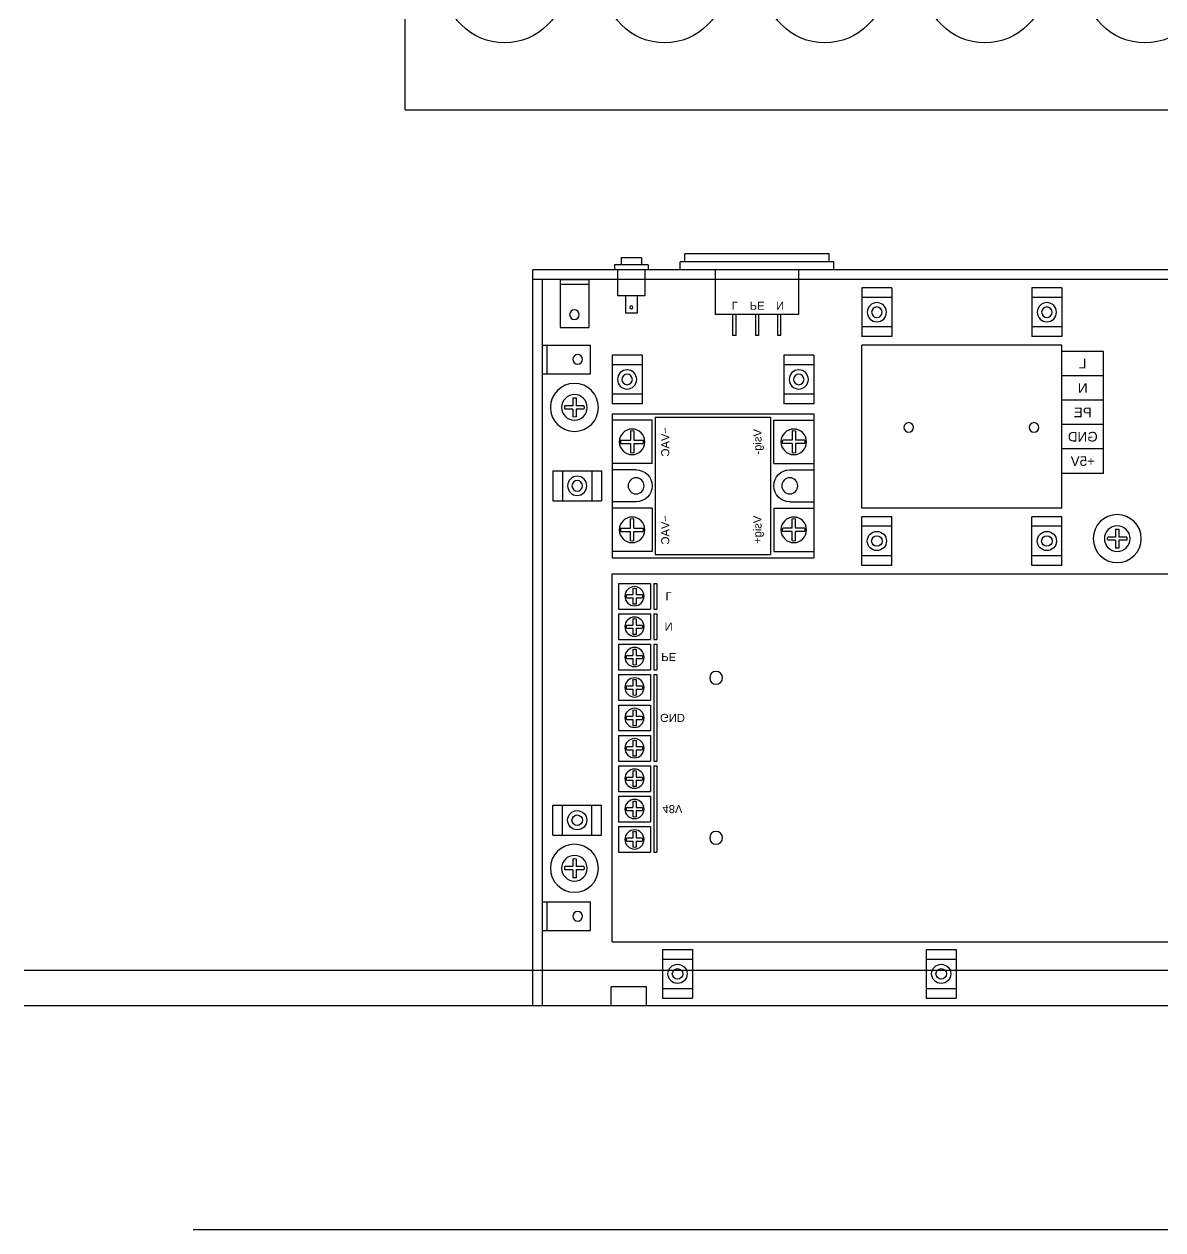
# Model space of a CAD drawing. Header units: millimetres. Extents: x 568 to 6362, y 128 to 4828.
# Drawn here: x 3945.3 to 4300.9, y 4075.8 to 4452.6 of the extents above; entities that cross this region are included whole.
import ezdxf

# ---------------------------------------------------------------- set-up
doc = ezdxf.new("R2010")
doc.units = ezdxf.units.MM

# ---------------------------------------------------------------- blocks, each defined once
blk = doc.blocks.new('Z$W@#4827')
at = {"color": 102}
for p, q in [((0, 115), (0, 0)), ((0, 115), (215, 115)), ((215, 115), (215, 0)), ((2, 79), (2, 87)), ((2, 87), (12, 87)), ((12, 79), (12, 87)), ((13, 60), (13, 87)), ((13, 87), (14, 87)), ((14, 60), (14, 87)), ((4.55, 83.5), (6.5, 83.5)), ((6.5, 83.5), (6.5, 85.45)), ((7.5, 83.5), (7.5, 85.45)), ((7.5, 83.5), (9.45, 83.5)), ((4.55, 82.5), (6.5, 82.5)), ((6.5, 80.55), (6.5, 82.5)), ((7.5, 80.55), (7.5, 82.5)), ((7.5, 82.5), (9.45, 82.5)), ((2, 79), (12, 79)), ((2, 69.5), (2, 77.5)), ((2, 77.5), (12, 77.5)), ((6.5, 74), (6.5, 75.95)), ((7.5, 74), (7.5, 75.95)), ((12, 69.5), (12, 77.5)), ((4.55, 74), (6.5, 74)), ((4.55, 73), (6.5, 73)), ((6.5, 71.05), (6.5, 73)), ((7.5, 74), (9.45, 74)), ((7.5, 71.05), (7.5, 73)), ((7.5, 73), (9.45, 73)), ((2, 69.5), (12, 69.5)), ((2, 60), (2, 68)), ((2, 68), (12, 68)), ((12, 60), (12, 68)), ((4.55, 64.5), (6.5, 64.5)), ((6.5, 64.5), (6.5, 66.45)), ((7.5, 64.5), (7.5, 66.45)), ((7.5, 64.5), (9.45, 64.5)), ((4.55, 63.5), (6.5, 63.5)), ((6.5, 61.55), (6.5, 63.5)), ((7.5, 61.55), (7.5, 63.5)), ((7.5, 63.5), (9.45, 63.5)), ((2, 60), (12, 60)), ((2, 50.5), (2, 58.5)), ((2, 58.5), (12, 58.5)), ((6.5, 55), (6.5, 56.95)), ((7.5, 55), (7.5, 56.95)), ((12, 50.5), (12, 58.5)), ((13, 60), (14, 60)), ((13, 31.5), (13, 58.5)), ((13, 58.5), (14, 58.5)), ((14, 31.5), (14, 58.5)), ((4.55, 55), (6.5, 55)), ((4.55, 54), (6.5, 54)), ((6.5, 52.05), (6.5, 54)), ((7.5, 55), (9.45, 55)), ((7.5, 52.05), (7.5, 54)), ((7.5, 54), (9.45, 54)), ((2, 50.5), (12, 50.5)), ((2, 41), (2, 49)), ((2, 49), (12, 49)), ((12, 41), (12, 49)), ((4.55, 45.5), (6.5, 45.5)), ((6.5, 45.5), (6.5, 47.45)), ((7.5, 45.5), (7.5, 47.45)), ((7.5, 45.5), (9.45, 45.5)), ((4.55, 44.5), (6.5, 44.5)), ((6.5, 42.55), (6.5, 44.5)), ((7.5, 42.55), (7.5, 44.5)), ((7.5, 44.5), (9.45, 44.5)), ((2, 41), (12, 41)), ((2, 31.5), (2, 39.5)), ((2, 39.5), (12, 39.5)), ((6.5, 36), (6.5, 37.95)), ((7.5, 36), (7.5, 37.95)), ((12, 31.5), (12, 39.5)), ((4.55, 36), (6.5, 36)), ((4.55, 35), (6.5, 35)), ((6.5, 33.05), (6.5, 35)), ((7.5, 36), (9.45, 36)), ((7.5, 33.05), (7.5, 35)), ((7.5, 35), (9.45, 35)), ((2, 31.5), (12, 31.5)), ((13, 31.5), (14, 31.5)), ((2, 22), (2, 30)), ((2, 30), (12, 30)), ((4.55, 26.5), (6.5, 26.5)), ((6.5, 26.5), (6.5, 28.45)), ((7.5, 26.5), (7.5, 28.45)), ((7.5, 26.5), (9.45, 26.5)), ((12, 22), (12, 30)), ((13, 22), (13, 30)), ((13, 30), (14, 30)), ((14, 22), (14, 30)), ((4.55, 25.5), (6.5, 25.5)), ((6.5, 23.55), (6.5, 25.5)), ((7.5, 23.55), (7.5, 25.5)), ((7.5, 25.5), (9.45, 25.5)), ((2, 22), (12, 22)), ((2, 12.5), (2, 20.5)), ((2, 20.5), (12, 20.5)), ((6.5, 17), (6.5, 18.95)), ((7.5, 17), (7.5, 18.95)), ((12, 12.5), (12, 20.5)), ((13, 22), (14, 22)), ((13, 12.5), (13, 20.5)), ((13, 20.5), (14, 20.5)), ((14, 12.5), (14, 20.5)), ((4.55, 17), (6.5, 17)), ((4.55, 16), (6.5, 16)), ((6.5, 14.05), (6.5, 16)), ((7.5, 17), (9.45, 17)), ((7.5, 14.05), (7.5, 16)), ((7.5, 16), (9.45, 16)), ((2, 12.5), (12, 12.5)), ((13, 12.5), (14, 12.5)), ((2, 3), (2, 11)), ((2, 11), (12, 11)), ((6.5, 7.5), (6.5, 9.45)), ((7.5, 7.5), (7.5, 9.45)), ((12, 3), (12, 11)), ((13, 3), (13, 11)), ((13, 11), (14, 11)), ((14, 3), (14, 11)), ((4.55, 7.5), (6.5, 7.5)), ((4.55, 6.5), (6.5, 6.5)), ((6.5, 4.55), (6.5, 6.5)), ((7.5, 7.5), (9.45, 7.5)), ((7.5, 4.55), (7.5, 6.5)), ((7.5, 6.5), (9.45, 6.5)), ((0, 0), (215, 0)), ((2, 3), (12, 3)), ((13, 3), (14, 3))]:
    blk.add_line(p, q, dxfattribs=at)
for centre, radius in [((7, 83), 3), ((32.5, 82.5), 2), ((182.5, 82.5), 2), ((7, 73.5), 3), ((7, 64), 3), ((7, 54.5), 3), ((7, 45), 3), ((7, 35.5), 3), ((32.5, 32.5), 2), ((182.5, 32.5), 2), ((7, 26), 3), ((7, 16.5), 3), ((7, 7), 3)]:
    blk.add_circle(centre, radius, dxfattribs=at)
for centre, start, end in [((7, 83), 168.463, 191.537), ((7, 83), 78.463, 101.537), ((7, 83), 348.463, 11.537), ((7, 83), 258.463, 281.537), ((7, 73.5), 78.463, 101.537), ((7, 73.5), 168.463, 191.537), ((7, 73.5), 348.463, 11.537), ((7, 73.5), 258.463, 281.537), ((7, 64), 168.463, 191.537), ((7, 64), 78.463, 101.537), ((7, 64), 348.463, 11.537), ((7, 64), 258.463, 281.537), ((7, 54.5), 78.463, 101.537), ((7, 54.5), 168.463, 191.537), ((7, 54.5), 348.463, 11.537), ((7, 54.5), 258.463, 281.537), ((7, 45), 168.463, 191.537), ((7, 45), 78.463, 101.537), ((7, 45), 348.463, 11.537), ((7, 45), 258.463, 281.537), ((7, 35.5), 78.463, 101.537), ((7, 35.5), 168.463, 191.537), ((7, 35.5), 348.463, 11.537), ((7, 35.5), 258.463, 281.537), ((7, 26), 168.463, 191.537), ((7, 26), 78.463, 101.537), ((7, 26), 348.463, 11.537), ((7, 26), 258.463, 281.537), ((7, 16.5), 78.463, 101.537), ((7, 16.5), 168.463, 191.537), ((7, 16.5), 348.463, 11.537), ((7, 16.5), 258.463, 281.537), ((7, 7), 78.463, 101.537), ((7, 7), 168.463, 191.537), ((7, 7), 258.463, 281.537), ((7, 7), 348.463, 11.537)]:
    blk.add_arc(centre, 2.5, start, end, dxfattribs=at)
at = {"color": 102, "char_height": 2.5, "attachment_point": 5}
for s, insert, width in [('{\\fArial|b0|i0|c238|p0;48V}', (18.87, 73.5), 9.7468), ('{\\fArial|b0|i0|c238|p0;GND}', (18.87, 45), 9.7468), ('{\\fArial|b0|i0|c238|p0;PE}', (17.68, 26), 7.3506), ('{\\fArial|b0|i0|c238|p0;N}', (17.68, 16.5), 7.3506), ('{\\fArial|b0|i0|c238|p0;L}', (17.68, 7), 7.3506)]:
    blk.add_mtext(s, dxfattribs=dict(at, insert=insert, width=width))
blk = doc.blocks.new('Z$W@#14604')
at = {"color": 30}
for p, q in [((0, 63), (45, 63)), ((0, 63), (0, 0)), ((2, 50.5), (2, 63)), ((15.5, 50.5), (15.5, 63)), ((17.5, 55.5), (17.5, 63)), ((27.5, 55.5), (27.5, 63)), ((29.5, 50.5), (29.5, 63)), ((43, 50.5), (43, 63)), ((45, 63), (45, 0)), ((5.29, 57.25), (8.25, 57.25)), ((8.25, 60.21), (8.25, 57.25)), ((9.25, 60.21), (9.25, 57.25)), ((9.25, 57.25), (12.21, 57.25)), ((35.75, 57.25), (32.79, 57.25)), ((35.75, 60.21), (35.75, 57.25)), ((36.75, 60.21), (36.75, 57.25)), ((39.71, 57.25), (36.75, 57.25)), ((5.29, 56.25), (8.25, 56.25)), ((8.25, 56.25), (8.25, 53.29)), ((9.25, 56.25), (9.25, 53.29)), ((9.25, 56.25), (12.21, 56.25)), ((35.75, 56.25), (32.79, 56.25)), ((35.75, 56.25), (35.75, 53.29)), ((39.71, 56.25), (36.75, 56.25)), ((36.75, 56.25), (36.75, 53.29)), ((1, 49.5), (1, 13.5)), ((1, 49.5), (44, 49.5)), ((15.5, 50.5), (2, 50.5)), ((29.5, 50.5), (43, 50.5)), ((44, 49.5), (44, 13.5)), ((1, 13.5), (44, 13.5)), ((2, 12.5), (2, 0)), ((15.5, 12.5), (2, 12.5)), ((15.5, 12.5), (15.5, 0)), ((29.5, 12.5), (29.5, 0)), ((29.5, 12.5), (43, 12.5)), ((43, 12.5), (43, 0)), ((8.25, 6.75), (8.25, 9.71)), ((9.25, 6.75), (9.25, 9.71)), ((35.75, 6.75), (35.75, 9.71)), ((36.75, 6.75), (36.75, 9.71)), ((5.29, 6.75), (8.25, 6.75)), ((5.29, 5.75), (8.25, 5.75)), ((8.25, 2.79), (8.25, 5.75)), ((9.25, 6.75), (12.21, 6.75)), ((9.25, 2.79), (9.25, 5.75)), ((9.25, 5.75), (12.21, 5.75)), ((17.5, 7.5), (17.5, 0)), ((27.5, 7.5), (27.5, 0)), ((35.75, 6.75), (32.79, 6.75)), ((35.75, 5.75), (32.79, 5.75)), ((35.75, 2.79), (35.75, 5.75)), ((39.71, 6.75), (36.75, 6.75)), ((36.75, 2.79), (36.75, 5.75)), ((39.71, 5.75), (36.75, 5.75)), ((0, 0), (45, 0))]:
    blk.add_line(p, q, dxfattribs=at)
for centre, radius in [((8.75, 56.75), 4), ((36.25, 56.75), 4), ((22.5, 55.5), 2.5), ((8.75, 6.25), 4), ((22.5, 7.5), 2.5), ((36.25, 6.25), 4)]:
    blk.add_circle(centre, radius, dxfattribs=at)
for centre, radius, start, end in [((8.75, 56.75), 3.5, 171.7868, 188.2132), ((8.75, 56.75), 3.5, 81.7868, 98.2132), ((8.75, 56.75), 3.5, 351.7868, 8.2132), ((36.25, 56.75), 3.5, 171.7868, 188.2132), ((36.25, 56.75), 3.5, 81.7868, 98.2132), ((36.25, 56.75), 3.5, 351.7868, 8.2132), ((8.75, 56.75), 3.5, 261.7868, 278.2132), ((22.5, 55.5), 5, 180, 0), ((36.25, 56.75), 3.5, 261.7868, 278.2132), ((22.5, 7.5), 5, 0, 180), ((8.75, 6.25), 3.5, 81.7868, 98.2132), ((36.25, 6.25), 3.5, 81.7868, 98.2132), ((8.75, 6.25), 3.5, 171.7868, 188.2132), ((8.75, 6.25), 3.5, 351.7868, 8.2132), ((36.25, 6.25), 3.5, 171.7868, 188.2132), ((36.25, 6.25), 3.5, 351.7868, 8.2132), ((8.75, 6.25), 3.5, 261.7868, 278.2132), ((36.25, 6.25), 3.5, 261.7868, 278.2132)]:
    blk.add_arc(centre, radius, start, end, dxfattribs=at)
at = {"color": 30, "char_height": 2.5, "width": 13.5, "attachment_point": 5}
for s, insert in [('{\\fArial|b0|i0|c238|p0;~VAC}', (8.75, 46.38)), ('{\\fArial|b0|i0|c238|p0;~VAC}', (36.25, 46.38)), ('{\\fArial|b0|i0|c238|p0;Vsig-}', (8.75, 17.21)), ('{\\fArial|b0|i0|c238|p0;Vsig+}', (36.25, 17.21))]:
    blk.add_mtext(s, dxfattribs=dict(at, insert=insert))
blk = doc.blocks.new('Z$W@#153')
at = {"color": 52}
for p, q in [((0, 0), (0, 80)), ((0, 80), (480, 80)), ((480, 0), (480, 80)), ((0, 0), (480, 0))]:
    blk.add_line(p, q, dxfattribs=at)
for centre, radius in [((31, 40), 19), ((81, 40), 19), ((131, 40), 19), ((181, 40), 19), ((231, 40), 19), ((281, 40), 19), ((331, 40), 19), ((381, 40), 19), ((449, 40), 19), ((24.28, 46.72), 2), ((37.72, 46.72), 2), ((74.28, 46.72), 2), ((87.72, 46.72), 2), ((124.28, 46.72), 2), ((137.72, 46.72), 2), ((174.28, 46.72), 2), ((187.72, 46.72), 2), ((224.28, 46.72), 2), ((237.72, 46.72), 2), ((274.28, 46.72), 2), ((287.72, 46.72), 2), ((324.28, 46.72), 2), ((337.72, 46.72), 2), ((374.28, 46.72), 2), ((387.72, 46.72), 2), ((24.28, 33.28), 2), ((74.28, 33.28), 2), ((124.28, 33.28), 2), ((174.28, 33.28), 2), ((224.28, 33.28), 2), ((274.28, 33.28), 2), ((324.28, 33.28), 2), ((374.28, 33.28), 2)]:
    blk.add_circle(centre, radius, dxfattribs=at)
blk = doc.blocks.new('Z$W@#26962')
at = {"color": 103}
for p, q in [((0, 10.9), (0, 49)), ((0, 49), (13, 49)), ((13, 0), (13, 51)), ((13, 51), (75.5, 51)), ((75.5, 0), (75.5, 51)), ((0, 41.38), (13, 41.38)), ((0, 33.76), (13, 33.76)), ((0, 26.14), (13, 26.14)), ((0, 18.52), (13, 18.52)), ((0, 10.9), (13, 10.9)), ((13, 0), (75.5, 0))]:
    blk.add_line(p, q, dxfattribs=at)
for centre in [(21.75, 25.25), (60.85, 25.25)]:
    blk.add_circle(centre, 1.5, dxfattribs=at)
at = {"color": 103, "char_height": 3, "width": 13, "attachment_point": 5}
for s, insert in [('{\\fArial|b0|i0|c238|p0;L}', (6.5, 45.19)), ('{\\fArial|b0|i0|c238|p0;N}', (6.5, 37.57)), ('{\\fArial|b0|i0|c238|p0;PE}', (6.5, 29.95)), ('{\\fArial|b0|i0|c238|p0;GND}', (6.5, 22.33)), ('{\\fArial|b0|i0|c238|p0;+5V}', (6.5, 14.71))]:
    blk.add_mtext(s, dxfattribs=dict(at, insert=insert))
blk = doc.blocks.new('Z$W@#26500')
at = {"color": 52}
for p, q in [((0, 15.1), (10.5, 15.1)), ((0, 15.1), (0, 13.5)), ((2.05, 17.24), (8.45, 17.24)), ((2.05, 17.24), (2.05, 15.1)), ((8.45, 17.24), (8.45, 15.1)), ((10.5, 15.1), (10.5, 13.5)), ((0, 13.5), (10.5, 13.5)), ((1, 13.5), (1, 5.4)), ((9.5, 13.5), (9.5, 5.4)), ((1, 5.4), (9.5, 5.4)), ((3.45, 5.4), (3.45, 0)), ((7.05, 5.4), (7.05, 0)), ((3.45, 0), (7.05, 0))]:
    blk.add_line(p, q, dxfattribs=at)
blk.add_circle((5.25, 1.77), 0.5, dxfattribs=at)
blk = doc.blocks.new('Z$W@#17673')
at = {"color": 191}
for p, q in [((16.5, 25.5), (16.5, 19)), ((17.5, 25.5), (16.5, 25.5)), ((17.5, 25.5), (17.5, 19)), ((23.5, 19), (23.5, 25.5)), ((24.5, 25.5), (23.5, 25.5)), ((24.5, 19), (24.5, 25.5)), ((30.5, 25.5), (30.5, 19)), ((31.5, 25.5), (30.5, 25.5)), ((31.5, 25.5), (31.5, 19)), ((11, 5), (11, 19)), ((37, 19), (11, 19)), ((37, 5), (37, 19)), ((48, 5), (0, 5)), ((0, 5), (0, 2.5)), ((48, 5), (48, 2.5)), ((48, 2.5), (0, 2.5)), ((1.5, 2.5), (1.5, 0)), ((46.5, 0), (1.5, 0)), ((46.5, 2.5), (46.5, 0))]:
    blk.add_line(p, q, dxfattribs=at)
at = {"color": 191, "char_height": 2.5, "width": 4.6993, "attachment_point": 5}
for s, insert in [('{\\fArial|b0|i0|c238|p0;L}', (17.07, 16.25)), ('{\\fArial|b0|i0|c238|p0;PE}', (24.04, 16.25)), ('{\\fArial|b0|i0|c238|p0;N}', (31.19, 16.25))]:
    blk.add_mtext(s, dxfattribs=dict(at, insert=insert))
blk = doc.blocks.new('Z$W@#41')
at = {"color": 53}
for p, q in [((0, 0), (0, 9.4)), ((0, 9.4), (15.2, 9.4)), ((3, 0), (3, 9.4)), ((12.2, 0), (12.2, 9.4)), ((15.2, 0), (15.2, 9.4)), ((0, 0), (15.2, 0))]:
    blk.add_line(p, q, dxfattribs=at)
for radius in [3, 1.65]:
    blk.add_circle((7.6, 4.7), radius, dxfattribs=at)
blk = doc.blocks.new('Z$W@#32757')
at = {"color": 161}
for p, q in [((4.54, 8), (7, 8)), ((7, 8), (7, 10.46)), ((8, 8), (8, 10.46)), ((8, 8), (10.46, 8)), ((4.54, 7), (7, 7)), ((7, 4.54), (7, 7)), ((8, 4.54), (8, 7)), ((8, 7), (10.46, 7))]:
    blk.add_line(p, q, dxfattribs=at)
for radius in [7.5, 4]:
    blk.add_circle((7.5, 7.5), radius, dxfattribs=at)
for start, end in [(170.4059, 189.5941), (80.4059, 99.5941), (350.4059, 9.5941), (260.4059, 279.5941)]:
    blk.add_arc((7.5, 7.5), 3, start, end, dxfattribs=at)
blk = doc.blocks.new('Z$W@#15141')
at = {"color": 221}
for p, q in [((0, 0), (0, 15)), ((0, 15), (9, 15)), ((9, 0), (9, 15)), ((0, 1.5), (9, 1.5)), ((0, 0), (9, 0))]:
    blk.add_line(p, q, dxfattribs=at)
blk.add_circle((4.5, 11), 1.5, dxfattribs=at)

msp = doc.modelspace()

# ---------------------------------------------------------------- linework, layer by layer
at = {"color": 3}
for p, q in [((4469.173, 4375.777), (4104.173, 4375.777)), ((4104.173, 4145.777), (4104.173, 4375.777)), ((4469.173, 4372.777), (4104.173, 4372.777)), ((4107.173, 4145.777), (4107.173, 4372.777))]:
    msp.add_line(p, q, dxfattribs=at)
for p, q in [((4549.173, 4156.777), (3945.324, 4156.777)), ((4549.173, 4145.777), (3945.324, 4145.777)), ((4549.173, 4075.777), (3998.157, 4075.777))]:
    msp.add_line(p, q)
at = {"color": 6}
for p, q in [((4128.673, 4145.777), (4128.673, 4151.777)), ((4139.673, 4151.777), (4128.673, 4151.777)), ((4139.673, 4145.777), (4139.673, 4151.777))]:
    msp.add_line(p, q, dxfattribs=at)
at = {"color": 8}
msp.add_line((4478.673, 4145.777), (4074.991, 4145.777), dxfattribs=at)

# ---------------------------------------------------------------- block references
at = {"color": 52}
msp.add_blockref('Z$W@#153', (4064.336, 4425.715), dxfattribs=at)
at = {"color": 52, "xscale": -1}
msp.add_blockref('Z$W@#26500', (4140.173, 4362.277), dxfattribs=at)
at = {"color": 221, "xscale": -1, "rotation": -180}
msp.add_blockref('Z$W@#17673', (4150.173, 4380.777), dxfattribs=at)
at = {"color": 8, "xscale": -1}
for p, rotation in [((4112.673, 4372.777), -180), ((4107.173, 4343.277), -89.99999999999999), ((4107.173, 4169.277), -89.99999999999999)]:
    msp.add_blockref('Z$W@#15141', p, dxfattribs=dict(at, rotation=rotation))
at = {"color": 53, "xscale": -1}
for p, rotation in [((4216.323, 4370.127), 90.00000000000001), ((4269.423, 4370.127), 90.00000000000001), ((4138.323, 4349.127), 90.00000000000001), ((4191.923, 4349.127), 90.00000000000001), ((4110.448, 4312.977), -180)]:
    msp.add_blockref('Z$W@#41', p, dxfattribs=dict(at, rotation=rotation))
at = {"color": 103, "xscale": -1}
msp.add_blockref('Z$W@#26962', (4282.423, 4301.277), dxfattribs=at)
at = {"color": 161, "xscale": -1, "rotation": 90.00000000000001}
for p in [(4124.673, 4340.277), (4294.173, 4299.277), (4124.673, 4196.277)]:
    msp.add_blockref('Z$W@#32757', p, dxfattribs=at)
at = {"color": 240, "xscale": -1}
for name, p, rotation in [('Z$W@#14604', (4191.923, 4330.777), 90.00000000000001), ('Z$W@#4827', (4128.923, 4280.777), -180)]:
    msp.add_blockref(name, p, dxfattribs=dict(at, rotation=rotation))
at = {"color": 53}
for p, rotation in [((4216.323, 4283.427), 90.00000000000001), ((4269.423, 4283.427), 90.00000000000001), ((4144.673, 4163.377), -90), ((4227.023, 4163.377), -90)]:
    msp.add_blockref('Z$W@#41', p, dxfattribs=dict(at, rotation=rotation))
msp.add_blockref('Z$W@#41', (4110.448, 4199.077), dxfattribs=at)

doc.saveas('drawing.dxf')
